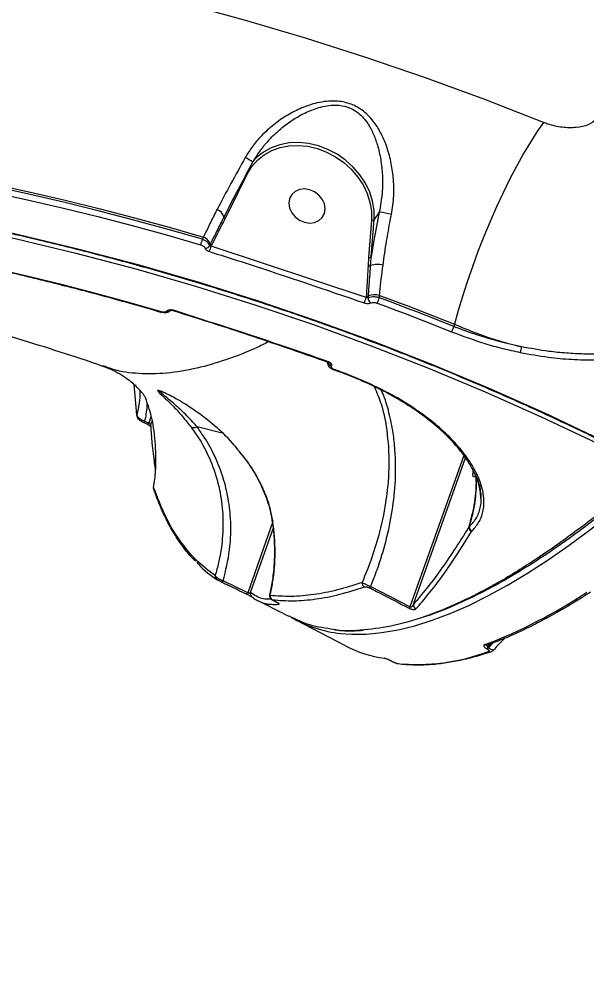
# Model space of a CAD drawing. Header units: millimetres. Extents: x -4335 to 4318, y -3792 to 3101.
# Drawn here: x 583.2 to 716.9, y -330.2 to -102.9 of the extents above; entities that cross this region are included whole.
import ezdxf

# ---------------------------------------------------------------- set-up
doc = ezdxf.new("R2010")
doc.units = ezdxf.units.MM
for name, color, linetype in [('DIKOM_ОБЪЕКТ', 7, 'Continuous'), ('DIKOM_РАЗМЕР_ЗОНА', 7, 'Continuous'), ('DIKOM_РАЗМЕР_ОБЪЕКТА', 7, 'Continuous')]:
    doc.layers.add(name, color=color, linetype=linetype)
doc.styles.add('style1', font='arial.ttf', dxfattribs={"width": 0.8})
doc.dimstyles.new('1-50', dxfattribs={"dimtxt": 300, "dimasz": 200, "dimexe": 100, "dimexo": 0, "dimgap": 100, "dimtad": 1, "dimtxsty": 'style1', "dimcen": 200, "dimclrd": 7, "dimclre": 7, "dimclrt": 7, "dimadec": 1, "dimazin": 2, "dimtfac": 1, "dimtmove": 0, "dimatfit": 2, "dimfxl": 0, "dimlwd": 25, "dimlwe": 18, "dimarcsym": 0})

# ---------------------------------------------------------------- blocks, each defined once
blk = doc.blocks.new('*D1')
at = {"layer": 'Defpoints', "color": 0, "transparency": 16777216}
for p in [(4316.09, -116.68), (-3504.99, -2016.22), (4316.09, -3691.68)]:
    blk.add_point(p, dxfattribs=at)
at = {"layer": 'DIKOM_РАЗМЕР_ЗОНА', "color": 7, "lineweight": 18, "transparency": 16777216}
for p, q in [((4316.09, -116.68), (4316.09, -3791.68)), ((-3504.99, -2016.22), (-3504.99, -3791.68))]:
    blk.add_line(p, q, dxfattribs=at)
at = {"layer": 'DIKOM_РАЗМЕР_ЗОНА', "color": 7, "lineweight": 25, "transparency": 16777216}
blk.add_line((-3304.99, -3691.68), (4116.09, -3691.68), dxfattribs=at)
at = {"layer": 'DIKOM_РАЗМЕР_ЗОНА', "color": 7, "transparency": 16777216}
for points in [[(-3304.99, -3658.35), (-3304.99, -3725.02), (-3504.99, -3691.68)], [(4116.09, -3658.35), (4116.09, -3725.02), (4316.09, -3691.68)]]:
    blk.add_solid(points, dxfattribs=at)
at = {"layer": 'DIKOM_РАЗМЕР_ЗОНА', "color": 7, "transparency": 16777216, "insert": (133.35, -3438.51), "char_height": 300, "attachment_point": 5, "style": 'style1'}
blk.add_mtext('7850', dxfattribs=at)
blk = doc.blocks.new('*D2')
at = {"layer": 'Defpoints', "color": 0, "transparency": 16777216}
for p in [(2711.72, 601.17), (-2007.01, 181.47), (-2007.01, -2298.93)]:
    blk.add_point(p, dxfattribs=at)
at = {"layer": 'DIKOM_РАЗМЕР_ОБЪЕКТА', "color": 7, "lineweight": 18, "transparency": 16777216}
for p, q in [((2711.72, 601.17), (2711.72, -2398.93)), ((-2007.01, 181.47), (-2007.01, -2398.93))]:
    blk.add_line(p, q, dxfattribs=at)
at = {"layer": 'DIKOM_РАЗМЕР_ОБЪЕКТА', "color": 7, "lineweight": 25, "transparency": 16777216}
blk.add_line((2511.72, -2298.93), (-1807.01, -2298.93), dxfattribs=at)
at = {"layer": 'DIKOM_РАЗМЕР_ОБЪЕКТА', "color": 7, "transparency": 16777216}
for points in [[(-1807.01, -2265.6), (-1807.01, -2332.27), (-2007.01, -2298.93)], [(2511.72, -2265.6), (2511.72, -2332.27), (2711.72, -2298.93)]]:
    blk.add_solid(points, dxfattribs=at)
at = {"layer": 'DIKOM_РАЗМЕР_ОБЪЕКТА', "color": 7, "transparency": 16777216, "insert": (-22.56, -2045.76), "char_height": 300, "attachment_point": 5, "style": 'style1'}
blk.add_mtext('4750', dxfattribs=at)
blk = doc.blocks.new('*D3')
at = {"layer": 'Defpoints', "color": 0, "transparency": 16777216}
for p in [(-2375.87, 1532.76), (1667.44, 1532.76), (-1786.5, -1525.94)]:
    blk.add_point(p, dxfattribs=at)
at = {"layer": 'DIKOM_РАЗМЕР_ОБЪЕКТА', "color": 7, "lineweight": 18, "transparency": 16777216}
for p, q in [((1667.44, 1532.76), (-2475.87, 1532.76)), ((-1786.5, -1525.94), (-2475.87, -1525.94))]:
    blk.add_line(p, q, dxfattribs=at)
at = {"layer": 'DIKOM_РАЗМЕР_ОБЪЕКТА', "color": 7, "lineweight": 25, "transparency": 16777216}
blk.add_line((-2375.87, -1325.94), (-2375.87, 1332.76), dxfattribs=at)
at = {"layer": 'DIKOM_РАЗМЕР_ОБЪЕКТА', "color": 7, "transparency": 16777216}
for points in [[(-2409.21, 1332.76), (-2342.54, 1332.76), (-2375.87, 1532.76)], [(-2409.21, -1325.94), (-2342.54, -1325.94), (-2375.87, -1525.94)]]:
    blk.add_solid(points, dxfattribs=at)
at = {"layer": 'DIKOM_РАЗМЕР_ОБЪЕКТА', "color": 7, "transparency": 16777216, "insert": (-2629.15, -119.32), "char_height": 300, "attachment_point": 5, "rotation": 90, "style": 'style1'}
blk.add_mtext('3050', dxfattribs=at)

msp = doc.modelspace()

# ---------------------------------------------------------------- linework, layer by layer
at = {"layer": 'DIKOM_ОБЪЕКТ', "color": 7, "linetype": 'Continuous', "lineweight": 15}
for p, q in [((632.614, -148.24), (636.99, -139.283)), ((631.732, -149.945), (632.614, -148.24)), ((632.214, -148.025), (631.907, -148.622)), ((632.319, -147.796), (632.331, -147.777)), ((668.038, -148.36), (666.81, -150.142)), ((666.181, -150.262), (665.5, -159.022)), ((666.13, -158.902), (666.81, -150.142)), ((626.586, -154.249), (626.336, -154.763)), ((628.189, -155.937), (628.04, -156.24)), ((628.447, -156.365), (628.494, -156.269)), ((664.93, -168.466), (628.447, -156.365)), ((665.5, -159.022), (665.386, -161.038)), ((664.955, -168.148), (664.93, -168.466)), ((668.051, -168.56), (668.097, -167.981)), ((617.881, -171.738), (617.873, -171.75)), ((619.628, -171.649), (619.633, -171.65)), ((685.79, -174.793), (685.621, -175.326)), ((655.738, -183.653), (655.744, -183.655)), ((655.945, -184.084), (655.93, -183.736)), ((656.807, -184.693), (656.816, -184.681)), ((659.918, -186.503), (657.247, -185.504)), ((610.936, -196.121), (610.241, -189.001)), ((613.703, -198.068), (612.811, -197.662)), ((614.223, -196.605), (613.703, -198.068)), ((613.33, -198.35), (612.441, -197.944)), ((614.181, -198.448), (614.435, -197.732)), ((631.01, -200.412), (625.099, -198.993)), ((615.366, -208.676), (614.989, -206.286)), ((687.919, -205.725), (675.245, -241.367)), ((676.088, -240.722), (688.333, -206.284)), ((614.856, -213.254), (614.874, -213.148)), ((691.989, -215.848), (691.932, -215.308)), ((642.905, -221.535), (637.04, -238.03)), ((689.628, -220.843), (689.137, -222.526)), ((689.146, -222.5), (689.137, -222.526)), ((689.546, -221.131), (689.146, -222.5)), ((689.251, -222.504), (689.146, -222.5)), ((637.666, -237.993), (643.075, -222.781)), ((689.794, -223.623), (689.804, -223.606)), ((689.804, -223.606), (689.894, -223.488)), ((629.764, -234.943), (629.89, -235.015)), ((637.04, -238.03), (631.269, -235.252)), ((642.243, -238.594), (642.786, -235.834)), ((642.334, -238.697), (642.846, -236.04)), ((675.245, -241.367), (665.991, -236.601)), ((642.334, -238.697), (642.28, -238.6)), ((660.041, -250.537), (648.469, -244.515)), ((694.979, -249.803), (693.733, -251.032)), ((693.339, -251.236), (693.443, -251.29)), ((693.629, -250.978), (694.374, -250.041)), ((693.733, -251.032), (693.629, -250.978)), ((670.984, -254.216), (671.007, -254.223)), ((671.035, -254.238), (671.007, -254.223))]:
    msp.add_line(p, q, dxfattribs=at)
at = {"layer": 'DIKOM_ОБЪЕКТ', "color": 7, "linetype": 'Continuous', "lineweight": 15, "flags": 128}
for points in [[(706.711, -127.23), (692.899, -121.847), (678.945, -116.746), (664.857, -111.929), (650.642, -107.4), (636.308, -103.16), (621.864, -99.213), (607.317, -95.56), (592.675, -92.203), (577.946, -89.144), (563.139, -86.384), (548.261, -83.926), (533.32, -81.771), (519.364, -80.048)], [(706.711, -127.23), (705.194, -129.427), (703.633, -131.882), (702.042, -134.57), (700.436, -137.469), (698.829, -140.55), (697.237, -143.788), (695.673, -147.15), (694.152, -150.608), (692.687, -154.13), (691.293, -157.683), (689.982, -161.235), (688.765, -164.754), (687.655, -168.208), (686.66, -171.564), (685.79, -174.793)], [(636.99, -139.283), (638.014, -137.584), (639.323, -136.09), (640.888, -134.833), (642.674, -133.841), (644.643, -133.135), (646.751, -132.73), (648.953, -132.637), (651.199, -132.856), (653.441, -133.383), (655.63, -134.206), (657.718, -135.308), (659.659, -136.664), (661.411, -138.244), (662.934, -140.014), (664.197, -141.936), (665.171, -143.967), (665.834, -146.062), (666.174, -148.176), (666.181, -150.262)], [(666.81, -150.142), (666.803, -147.99), (666.453, -145.81), (665.769, -143.649), (664.764, -141.555), (663.462, -139.574), (661.891, -137.748), (660.085, -136.118), (658.083, -134.72), (655.93, -133.584), (653.673, -132.735), (651.36, -132.191), (649.043, -131.965), (646.773, -132.062), (644.599, -132.479), (642.569, -133.207), (640.727, -134.231), (639.113, -135.527), (638.33, -136.354)], [(560.971, -138.49), (569.281, -140.104), (577.563, -141.82), (585.816, -143.638), (594.038, -145.558), (602.228, -147.58), (610.383, -149.702), (618.503, -151.925), (626.586, -154.249)], [(560.767, -140.402), (569.016, -142.005), (577.238, -143.71), (585.432, -145.516), (593.594, -147.422), (601.725, -149.429), (609.822, -151.535), (617.883, -153.741), (625.908, -156.046)], [(626.336, -154.763), (618.293, -152.452), (610.214, -150.241), (602.099, -148.13), (593.95, -146.119), (585.769, -144.208), (577.557, -142.398), (569.317, -140.69), (561.049, -139.083)], [(513.017, -142.652), (524.199, -144.042), (538.815, -146.19), (553.363, -148.662), (567.834, -151.455), (582.217, -154.568), (596.503, -158), (610.683, -161.746), (624.748, -165.806), (638.688, -170.176), (652.494, -174.854), (666.158, -179.837), (679.67, -185.12), (693.021, -190.702), (706.203, -196.577), (719.207, -202.743), (732.024, -209.195)], [(732.919, -208.408), (720.063, -201.936), (707.019, -195.751), (693.798, -189.858), (680.406, -184.26), (666.854, -178.96), (653.149, -173.963), (639.301, -169.271), (625.319, -164.887), (611.211, -160.815), (596.988, -157.057), (582.659, -153.616), (568.233, -150.493), (553.719, -147.691), (539.127, -145.212), (524.466, -143.057), (513.221, -141.66)], [(650.406, -150.748), (651.623, -150.935), (652.791, -150.796), (653.814, -150.343), (654.611, -149.613), (655.115, -148.664), (655.287, -147.574), (655.112, -146.43), (654.605, -145.326), (653.806, -144.351), (652.781, -143.584), (651.612, -143.087), (650.395, -142.9), (649.227, -143.039), (648.203, -143.492), (647.407, -144.222), (646.903, -145.171), (646.731, -146.261), (646.906, -147.404), (647.413, -148.508), (648.212, -149.483), (649.237, -150.251), (650.406, -150.748)], [(632.614, -148.24), (632.531, -148.189), (632.458, -148.132), (632.396, -148.07), (632.349, -148.006), (632.318, -147.942), (632.305, -147.881), (632.309, -147.825), (632.319, -147.796)], [(616.688, -171.886), (608.986, -169.67), (601.249, -167.55), (593.477, -165.527), (585.672, -163.6), (577.837, -161.77), (569.971, -160.038), (562.078, -158.404), (554.159, -156.869)], [(668.097, -167.981), (670.323, -168.805), (672.544, -169.637), (674.762, -170.477), (676.976, -171.325), (679.185, -172.18), (681.391, -173.044), (683.593, -173.915), (685.79, -174.793)], [(667.53, -169.813), (669.735, -170.63), (671.936, -171.455), (674.134, -172.287), (676.327, -173.127), (678.517, -173.975), (680.702, -174.83), (682.884, -175.693), (685.061, -176.564)], [(685.621, -175.326), (683.439, -174.454), (681.253, -173.589), (679.062, -172.731), (676.868, -171.882), (674.669, -171.04), (672.467, -170.205), (670.261, -169.379), (668.051, -168.56)], [(616.577, -171.984), (616.577, -171.984), (616.607, -171.978), (616.645, -171.945), (616.688, -171.886)], [(657.248, -185.505), (657.249, -185.505), (657.286, -185.501), (657.331, -185.471), (657.384, -185.415)], [(660.057, -186.415), (659.724, -186.289), (659.39, -186.164), (659.056, -186.039), (658.722, -185.914), (658.387, -185.789), (658.053, -185.664), (657.719, -185.539), (657.384, -185.415)], [(612.811, -197.662), (612.734, -197.762), (612.66, -197.842), (612.591, -197.901), (612.53, -197.938), (612.476, -197.95), (612.44, -197.942)], [(613.703, -198.068), (613.626, -198.167), (613.551, -198.247), (613.482, -198.306), (613.42, -198.342), (613.367, -198.355), (613.334, -198.349)], [(614.181, -198.448), (614.15, -198.599), (614.147, -198.749)], [(658.927, -247.628), (661.457, -247.817), (664.975, -247.793), (668.643, -247.452), (672.457, -246.795), (676.415, -245.823), (680.512, -244.535), (684.745, -242.934), (689.111, -241.02), (693.606, -238.796), (698.227, -236.262), (702.969, -233.421), (707.828, -230.276), (712.801, -226.83), (717.882, -223.084), (723.069, -219.043), (728.356, -214.709), (733.739, -210.086)], [(631.269, -235.252), (631.209, -235.328), (631.15, -235.394), (631.094, -235.447), (631.041, -235.489), (630.992, -235.517), (630.948, -235.532), (630.909, -235.534), (630.877, -235.522)], [(642.846, -236.04), (642.788, -235.879), (642.791, -235.825)], [(637.04, -238.03), (636.978, -238.105), (636.917, -238.17), (636.859, -238.223), (636.805, -238.263), (636.754, -238.291), (636.708, -238.305), (636.668, -238.306), (636.635, -238.293)], [(669.582, -253.588), (669.463, -253.562), (669.287, -253.492)], [(672.527, -254.833), (672.381, -254.802), (672.214, -254.735)]]:
    msp.add_lwpolyline(points, dxfattribs=at)
at = {"layer": 'DIKOM_ОБЪЕКТ', "color": 7, "linetype": 'Continuous', "lineweight": 15}
for centre, radius, start, end in [((631.462, -145.842), 11.463, 53.75798, 64.23617), ((628.95, -150.183), 2.576, 15.14651, 71.00059), ((631.901, -149.512), 0.465, 179.72989, 248.71235), ((662.165, -186.665), 38.753, 76.95504, 81.28267), ((666.386, -149.633), 0.662, 251.91778, 309.77697), ((625.424, -156.957), 2.947, 20.25832, 66.78866), ((621.567, -153.887), 4.848, 333.54759, 349.59248), ((627.034, -155.718), 1.134, 266.74479, 332.5927), ((624.348, -155.599), 4.169, 330.68703, 349.41418), ((628.733, -155.744), 0.577, 199.4868, 245.51224), ((665.706, -158.393), 0.662, 251.91107, 309.78369), ((665.57, -160.295), 0.765, 256.08754, 302.71292), ((667.539, -165.872), 5.172, 74.39999, 107.50529), ((665.159, -167.303), 0.869, 256.41881, 290.74424), ((666.997, -172.229), 4.388, 75.47555, 110.40639), ((660.479, -167.465), 4.563, 330.21394, 347.33023), ((666.826, -168.665), 1.398, 175.87316, 231.86535), ((664.123, -167.662), 4.03, 327.73391, 347.12102), ((618.172, -170.898), 0.902, 250.64116, 311.44922), ((618.18, -170.882), 0.907, 250.71406, 309.22042), ((619.611, -171.494), 0.158, 278.3064, 337.98971), ((681.965, -174.417), 3.768, 325.2674, 346.04355), ((712.457, -182.876), 11.294, 165.72514, 172.6484), ((655.716, -183.498), 0.159, 280.05976, 338.48419), ((657.175, -183.634), 1.12, 193.62418, 250.84699), ((657.184, -183.622), 1.122, 194.42058, 250.8272), ((615.738, -213.39), 0.892, 171.23896, 197.96517), ((690.141, -222.67), 1.014, 171.82435, 249.98452), ((690.138, -222.659), 1.004, 170.93557, 250.54977), ((630.308, -234.151), 0.961, 172.1593, 235.54487), ((665.023, -235.729), 1.051, 175.53994, 243.26566), ((638.623, -238.235), 0.987, 165.80239, 243.25989), ((665.357, -236.171), 0.766, 294.31692, 325.87169), ((650.692, -138.54), 119.435, 290.69446, 303.67459), ((643.324, -238.815), 0.996, 173.20361, 243.72118), ((644.872, -239.835), 0.982, 225.11941, 245.00627), ((677.086, -240.913), 1.017, 169.14224, 246.07193), ((674.627, -240.921), 0.763, 291.88422, 324.14835), ((662.008, -218.231), 29.558, 240.10473, 264.01701), ((673.387, -224.726), 29.057, 242.6571, 261.88781), ((676.733, -206.189), 48.756, 264.68209, 290.39389), ((693.321, -249.477), 0.898, 241.90669, 289.41142), ((692.969, -250.529), 0.799, 297.6219, 325.7555), ((693.073, -250.583), 0.799, 297.62513, 325.75227), ((694.146, -251.094), 0.901, 241.97882, 288.6897)]:
    msp.add_arc(centre, radius, start, end, dxfattribs=at)
at = {"layer": 'DIKOM_ОБЪЕКТ', "color": 7, "linetype": 'Continuous', "lineweight": 15, "extrusion": (0, 0, -1)}
for start_param, end_param in [(0.4915733, 0.7932146), (5.783093, 6.7747586)]:
    msp.add_ellipse((691.354, -206.351), major_axis=(-1.1, -4.498), ratio=0.1309681, start_param=start_param, end_param=end_param, dxfattribs=at)
at = {"layer": 'DIKOM_ОБЪЕКТ', "color": 7, "linetype": 'Continuous', "lineweight": 15}
for points, knots in [([(670.912, -148.912), (671.136, -147.445), (671.584, -144.508), (671.457, -141.451), (671.168, -138.597), (670.718, -135.921), (669.683, -132.49), (668.341, -129.485), (666.911, -127.236), (665.401, -125.513), (663.633, -123.997), (661.115, -122.664), (658.162, -122.132), (655.555, -122.224), (652.847, -122.692), (649.756, -123.721), (646.338, -125.463), (643.098, -127.691), (640.345, -130.212), (638.092, -132.83), (636.994, -134.622), (636.445, -135.518)], [0, 0, 0, 0, 0.0726909, 0.1455236, 0.1511326, 0.2173302, 0.2835414, 0.3377156, 0.3918169, 0.425488, 0.4591095, 0.5134526, 0.5679367, 0.6044952, 0.6411214, 0.7029637, 0.7649116, 0.8309033, 0.8968716, 0.9484531, 1, 1, 1, 1]), ([(639.871, -134.017), (640.478, -133.226), (641.861, -131.425), (644.417, -128.96), (647.354, -126.723), (650.474, -124.93), (653.252, -123.82), (655.713, -123.258), (658.023, -123.069), (660.668, -123.483), (662.842, -124.714), (664.309, -126.122), (665.549, -127.749), (666.682, -129.885), (667.702, -132.731), (668.435, -135.996), (668.829, -139.799), (668.825, -143.966), (668.303, -146.879), (668.038, -148.36)], [0, 0, 0, 0, 0.0553367, 0.1260717, 0.198075, 0.2629959, 0.3292258, 0.3659781, 0.4036381, 0.4571476, 0.5105827, 0.5443725, 0.5790234, 0.6356517, 0.6934296, 0.7643251, 0.8364476, 0.9168712, 1, 1, 1, 1]), ([(719.27, -126.448), (718.652, -126.935), (717.393, -127.924), (714.438, -128.556), (711.13, -128.487), (708.478, -127.899), (707.067, -127.365), (706.711, -127.23)], [0, 0, 0, 0, 0.2187101, 0.4447819, 0.6794114, 0.9191997, 1, 1, 1, 1]), ([(639.87, -134.017), (639.403, -134.661), (638.804, -135.486), (638.36, -136.399), (638.263, -136.599)], [0, 0, 0, 0, 0.7809415, 1, 1, 1, 1]), ([(639.602, -134.433), (639.675, -134.303), (639.756, -134.158), (639.86, -134.03), (639.871, -134.017)], [0, 0, 0, 0, 0.8939394, 1, 1, 1, 1]), ([(636.445, -135.518), (635.313, -137.561), (633.016, -141.705), (630.85, -145.745), (629.794, -147.736), (629.788, -147.747)], [0, 0, 0, 0, 0.4913946, 0.9970694, 1, 1, 1, 1]), ([(632.331, -147.777), (633.272, -145.962), (635.173, -142.294), (637.21, -138.509), (638.24, -136.597)], [0, 0, 0, 0, 0.4947651, 1, 1, 1, 1]), ([(732.714, -208.492), (730.673, -207.443), (724.752, -204.399), (714.828, -199.541), (702.897, -193.999), (690.817, -188.703), (678.599, -183.651), (666.248, -178.847), (653.771, -174.294), (641.175, -169.994), (628.466, -165.95), (615.652, -162.164), (602.739, -158.637), (589.735, -155.372), (576.646, -152.371), (563.48, -149.635), (550.244, -147.165), (536.945, -144.964), (524.592, -143.177), (516.665, -142.175), (513.2, -141.765)], [0, 0, 0, 0, 0.02281779, 0.06620193, 0.10958658, 0.1529711, 0.1963556, 0.23974, 0.28312423, 0.32650827, 0.36989238, 0.41327634, 0.45666029, 0.50004407, 0.54342778, 0.58681159, 0.63019517, 0.67357882, 0.71696239, 0.7505843, 0.7505843, 0.7505843, 0.7505843]), ([(629.788, -147.747), (629.289, -148.739), (628.286, -150.73), (627.274, -152.884), (626.698, -154.025), (626.586, -154.249)], [0, 0, 0, 0, 0.4438935, 0.8911143, 1, 1, 1, 1]), ([(631.436, -149.51), (631.302, -149.762), (630.633, -151.023), (629.548, -153.173), (628.62, -155.059), (628.189, -155.937)], [0, 0, 0, 0, 0.1178974, 0.5894767, 1, 1, 1, 1]), ([(628.494, -156.269), (629.24, -154.764), (630.293, -152.641), (631.408, -150.553), (631.732, -149.945)], [0, 0, 0, 0, 0.7088259, 1, 1, 1, 1]), ([(632.075, -148.283), (632.031, -148.37), (631.824, -148.783), (631.607, -149.189), (631.436, -149.51)], [0, 0, 0, 0, 0.2113768, 1, 1, 1, 1]), ([(668.038, -148.36), (667.585, -150.596), (666.866, -154.147), (666.329, -157.617), (666.13, -158.902)], [0, 0, 0, 0, 0.6298975, 1, 1, 1, 1]), ([(668.93, -160.89), (669.187, -159.009), (669.663, -155.534), (670.395, -151.485), (670.818, -149.379), (670.912, -148.912)], [0, 0, 0, 0, 0.4786879, 0.8843731, 1, 1, 1, 1]), ([(625.908, -156.046), (626.069, -156.104), (626.391, -156.218), (626.753, -156.479), (626.921, -156.701), (626.961, -156.824), (626.97, -156.85)], [0, 0, 0, 0, 0.307724, 0.6158873, 0.9190746, 1, 1, 1, 1]), ([(628.04, -156.24), (628.027, -156.195), (627.963, -155.983), (627.696, -155.591), (627.115, -155.108), (626.595, -154.878), (626.336, -154.763)], [0, 0, 0, 0, 0.0813659, 0.3858133, 0.6937316, 1, 1, 1, 1]), ([(628.447, -156.365), (628.385, -156.365), (628.263, -156.364), (628.122, -156.324), (628.058, -156.276), (628.042, -156.245), (628.04, -156.24)], [0, 0, 0, 0, 0.3345165, 0.6549118, 0.9518126, 1, 1, 1, 1]), ([(616.578, -171.984), (614.358, -171.338), (607.918, -169.464), (597.183, -166.56), (584.348, -163.36), (571.427, -160.429), (561.325, -158.348), (555.532, -157.25), (554.088, -156.976)], [0, 0, 0, 0, 0.1082656, 0.3141099, 0.5199568, 0.7258038, 0.9316503, 1, 1, 1, 1]), ([(626.97, -156.85), (626.975, -156.866), (627.01, -156.98), (627.157, -157.193), (627.507, -157.46), (627.825, -157.58), (627.984, -157.64)], [0, 0, 0, 0, 0.0523466, 0.3650626, 0.682752, 1, 1, 1, 1]), ([(627.984, -157.64), (628.608, -157.838), (631.729, -158.829), (643.906, -162.738), (655.415, -166.658), (664.438, -169.732)], [0, 0, 0, 0, 0.0512248, 0.2561272, 1, 1, 1, 1]), ([(665.984, -160.939), (666.001, -160.644), (666.041, -159.964), (666.098, -159.285), (666.13, -158.902)], [0, 0, 0, 0, 0.4353047, 1, 1, 1, 1]), ([(665.386, -161.038), (665.298, -162.785), (665.18, -165.16), (665.002, -167.523), (664.955, -168.148)], [0, 0, 0, 0, 0.7353095, 1, 1, 1, 1]), ([(665.466, -168.116), (665.489, -167.826), (665.601, -166.378), (665.788, -163.995), (665.923, -161.877), (665.984, -160.939)], [0, 0, 0, 0, 0.1222872, 0.6114152, 1, 1, 1, 1]), ([(668.097, -167.981), (668.118, -167.712), (668.291, -165.434), (668.63, -163.02), (668.93, -160.89)], [0, 0, 0, 0, 0.1178639, 1, 1, 1, 1]), ([(603.006, -184.738), (602.909, -184.703), (599.569, -183.504), (592.855, -181.312), (582.867, -178.184), (572.746, -175.278), (562.521, -172.567), (552.195, -170.063), (541.775, -167.768), (531.272, -165.68), (520.689, -163.82), (513.109, -162.609), (509.05, -162.056), (508.559, -161.99)], [0, 0, 0, 0, 0.00317928, 0.11022349, 0.2171628, 0.32400963, 0.43077348, 0.53746444, 0.64409138, 0.75066182, 0.85718272, 0.96366111, 0.97830779, 0.97830779, 0.97830779, 0.97830779]), ([(665.432, -168.564), (665.435, -168.527), (665.446, -168.377), (665.458, -168.228), (665.466, -168.116)], [0, 0, 0, 0, 0.2500674, 1, 1, 1, 1]), ([(664.438, -169.732), (664.489, -169.748), (664.698, -169.816), (665.087, -169.885), (665.577, -169.886), (665.834, -169.805), (665.963, -169.765)], [0, 0, 0, 0, 0.096373, 0.3985295, 0.6990484, 1, 1, 1, 1]), ([(665.432, -168.564), (665.389, -168.574), (665.302, -168.593), (665.141, -168.565), (665.014, -168.515), (664.947, -168.475), (664.93, -168.466)], [0, 0, 0, 0, 0.2931143, 0.5923296, 0.9006044, 1, 1, 1, 1]), ([(668.051, -168.56), (667.942, -168.528), (667.571, -168.42), (666.893, -168.328), (666.074, -168.353), (665.646, -168.494), (665.432, -168.564)], [0, 0, 0, 0, 0.1209501, 0.4144492, 0.7069627, 1, 1, 1, 1]), ([(665.963, -169.765), (666.091, -169.724), (666.348, -169.643), (666.838, -169.643), (667.243, -169.715), (667.465, -169.791), (667.53, -169.813)], [0, 0, 0, 0, 0.2927512, 0.5851229, 0.8788456, 1, 1, 1, 1]), ([(618.846, -171.454), (618.796, -171.53), (618.663, -171.729), (618.307, -171.945), (617.803, -172.103), (617.194, -172.133), (616.776, -172.022), (616.584, -171.971)], [0, 0, 0, 0, 0.1105036, 0.293171, 0.5052176, 0.772344, 1, 1, 1, 1]), ([(617.873, -171.75), (617.868, -171.757), (617.828, -171.809), (617.709, -171.894), (617.494, -171.954), (617.239, -171.974), (616.973, -171.958), (616.776, -171.909), (616.688, -171.886)], [0, 0, 0, 0, 0.034026, 0.252212, 0.4704909, 0.5979216, 0.8192981, 1, 1, 1, 1]), ([(619.757, -171.554), (619.59, -171.51), (619.256, -171.422), (618.745, -171.398), (618.307, -171.46), (618.017, -171.586), (617.919, -171.696), (617.881, -171.738)], [0, 0, 0, 0, 0.2182672, 0.4367721, 0.6530175, 0.8657718, 1, 1, 1, 1]), ([(619.627, -171.651), (619.606, -171.644), (619.504, -171.608), (619.286, -171.567), (619.031, -171.547), (618.85, -171.559), (618.743, -171.583), (618.734, -171.587), (618.729, -171.59)], [0, 0, 0, 0, 0.0559737, 0.28465, 0.5186472, 0.7005043, 0.8500406, 1, 1, 1, 1]), ([(655.733, -183.686), (651.787, -182.307), (642.186, -178.951), (630.143, -174.964), (622.034, -172.436), (619.622, -171.685)], [0, 0, 0, 0, 0.3289392, 0.8004687, 1, 1, 1, 1]), ([(655.864, -183.557), (655.243, -183.34), (652.142, -182.257), (640.137, -178.116), (628.699, -174.433), (619.757, -171.554)], [0, 0, 0, 0, 0.0517104, 0.258554, 1, 1, 1, 1]), ([(701.255, -181.431), (703.459, -181.835), (707.52, -182.58), (713.402, -183.105), (718.829, -183.233), (724.074, -182.948), (729.068, -182.234), (733.762, -181.105), (738.115, -179.563), (742.05, -177.594), (745.58, -175.263), (747.515, -173.404), (748.481, -172.476)], [0, 0, 0, 0, 0.1166812, 0.2150848, 0.3137979, 0.4122021, 0.5100616, 0.6082284, 0.7060854, 0.8039548, 0.9021329, 1, 1, 1, 1]), ([(747.791, -171.36), (746.362, -172.686), (744.197, -174.694), (740.583, -176.836), (736.679, -178.707), (732.317, -180.123), (727.613, -181.075), (722.687, -181.717), (717.483, -181.899), (712.123, -181.629), (707.22, -181.142), (703.672, -180.489), (701.511, -180.091)], [0, 0, 0, 0, 0.1446519, 0.2191383, 0.293628, 0.4383821, 0.5128977, 0.5874142, 0.7331253, 0.808132, 0.8831401, 1, 1, 1, 1]), ([(685.79, -174.793), (687.508, -175.519), (690.886, -176.945), (696.171, -178.722), (699.724, -179.633), (701.511, -180.091)], [0, 0, 0, 0, 0.3395428, 0.6677605, 1, 1, 1, 1]), ([(685.061, -176.564), (687.647, -177.528), (691.564, -178.988), (697.043, -180.505), (699.851, -181.122), (701.255, -181.431)], [0, 0, 0, 0, 0.4927614, 0.7463807, 1, 1, 1, 1]), ([(701.511, -180.091), (698.834, -179.472), (694.78, -178.534), (689.503, -176.819), (686.915, -175.824), (685.621, -175.326)], [0, 0, 0, 0, 0.4928084, 0.7464049, 1, 1, 1, 1]), ([(641.926, -178.928), (640.966, -179.407), (637.48, -181.145), (631.827, -183.263), (624.753, -185.343), (617.889, -186.473), (611.328, -186.529), (606.365, -185.919), (603.807, -184.892), (603.058, -184.592)], [0, 0, 0, 0, 0.0617937, 0.2242661, 0.3867354, 0.5663441, 0.7460911, 0.9256968, 1, 1, 1, 1]), ([(656.17, -183.887), (656.171, -183.887), (656.172, -183.888), (656.12, -183.841), (656.011, -183.772), (655.878, -183.702), (655.77, -183.668), (655.737, -183.658)], [0, 0, 0, 0, 0.1474189, 0.3619578, 0.5793124, 0.8712115, 1, 1, 1, 1]), ([(656.816, -184.681), (656.842, -184.635), (656.911, -184.516), (656.877, -184.282), (656.677, -184.008), (656.33, -183.747), (656.019, -183.62), (655.864, -183.557)], [0, 0, 0, 0, 0.1342269, 0.3469626, 0.5632693, 0.781759, 1, 1, 1, 1]), ([(656.066, -183.676), (656.006, -183.784), (655.932, -183.914), (655.979, -184.054), (655.987, -184.078)], [0, 0, 0, 0, 0.8282641, 1, 1, 1, 1]), ([(657.251, -185.498), (657.032, -185.403), (656.615, -185.221), (656.207, -184.795), (655.988, -184.382), (655.99, -184.13), (655.99, -184.047)], [0, 0, 0, 0, 0.3322794, 0.634257, 0.8792251, 1, 1, 1, 1]), ([(613.092, -192.3), (613.097, -192.308), (613.113, -192.343), (612.998, -192.129), (612.749, -191.744), (612.314, -191.147), (611.669, -190.374), (610.733, -189.403), (609.438, -188.266), (607.769, -187.048), (605.721, -185.869), (604.032, -185.088), (603.131, -184.807), (602.986, -184.762)], [0, 0, 0, 0, 0.0317998, 0.1299511, 0.2177598, 0.301995, 0.3893586, 0.4906231, 0.5969501, 0.7111805, 0.8364363, 0.973613, 1, 1, 1, 1]), ([(657.384, -185.415), (657.382, -185.414), (657.28, -185.376), (657.09, -185.286), (656.904, -185.142), (656.784, -184.989), (656.734, -184.836), (656.784, -184.739), (656.807, -184.693)], [0, 0, 0, 0, 0.0043378, 0.2197967, 0.4355884, 0.5682887, 0.7938053, 1, 1, 1, 1]), ([(691.932, -215.308), (691.896, -214.759), (691.818, -213.597), (691.295, -211.777), (690.607, -210.062), (689.837, -208.556), (688.629, -206.532), (686.652, -203.86), (683.538, -200.557), (679.868, -197.38), (676.511, -194.96), (673.664, -193.143), (671.281, -191.736), (668.222, -190.102), (664.4, -188.272), (661.477, -187.117), (659.906, -186.496)], [0, 0, 0, 0, 0.0642066, 0.1358559, 0.1932244, 0.2382823, 0.281045, 0.3857571, 0.4879386, 0.5896479, 0.6891333, 0.7291947, 0.7791987, 0.8408196, 0.9145022, 1, 1, 1, 1]), ([(659.923, -186.49), (659.933, -186.497), (659.963, -186.517), (660.02, -186.455), (660.057, -186.415)], [0, 0, 0, 0, 0.3533303, 1, 1, 1, 1]), ([(689.894, -223.488), (690.521, -222.765), (691.774, -221.32), (692.661, -218.637), (692.788, -215.649), (692.078, -212.383), (690.548, -208.927), (688.214, -205.363), (685.111, -201.778), (681.278, -198.255), (676.786, -194.879), (671.701, -191.735), (666.132, -188.85), (662.083, -187.227), (660.057, -186.415)], [0, 0, 0, 0, 0.0836191, 0.1671651, 0.2504184, 0.3338528, 0.4173043, 0.5004879, 0.5837382, 0.667139, 0.7504582, 0.833397, 0.9166278, 1, 1, 1, 1]), ([(611.575, -190.299), (611.582, -190.413), (611.694, -192.369), (611.303, -194.302), (610.936, -196.121)], [0, 0, 0, 0, 0.0584513, 1, 1, 1, 1]), ([(616.762, -190.656), (616.648, -190.605), (616.159, -190.386), (615.759, -190.314), (615.766, -190.559), (616.627, -191.376), (618.008, -192.654), (619.739, -194.351), (621.658, -196.432), (623.019, -198.174), (623.7, -199.045)], [0, 0, 0, 0, 0.0278908, 0.1196927, 0.2115645, 0.3510912, 0.4963499, 0.6420021, 0.820986, 1, 1, 1, 1]), ([(625.09, -198.993), (625.089, -198.992), (624.88, -198.746), (623.728, -197.421), (621.604, -195.216), (619.307, -193.182), (617.733, -191.886), (616.808, -191.132), (616.276, -190.64), (616.44, -190.599), (616.601, -190.625), (616.657, -190.646), (616.681, -190.655)], [0, 0, 0, 0, 0.0002312, 0.0570998, 0.3088796, 0.5654221, 0.6733899, 0.7831795, 0.8972426, 0.9822508, 0.99218, 1, 1, 1, 1]), ([(617.016, -190.789), (616.965, -190.767), (616.787, -190.69), (616.657, -190.654), (616.676, -190.658), (616.68, -190.659)], [0, 0, 0, 0, 0.2447079, 0.8486061, 1, 1, 1, 1]), ([(635.009, -204.71), (634.631, -204.215), (633.06, -202.154), (629.749, -199.071), (625.254, -195.468), (621.593, -193.14), (619.124, -191.775), (617.742, -191.067), (617.076, -190.788), (616.762, -190.656)], [0, 0, 0, 0, 0.0711929, 0.2964677, 0.5333329, 0.7697444, 0.8494059, 0.9289124, 1, 1, 1, 1]), ([(666.833, -189.48), (667.414, -190.837), (668.851, -194.189), (669.995, -200.348), (670.488, -207.793), (669.828, -215.816), (668.34, -223.134), (666.381, -229.755), (664.777, -233.683), (663.975, -235.647)], [0, 0, 0, 0, 0.0897252, 0.2215688, 0.3921903, 0.5634205, 0.7343659, 0.8671798, 1, 1, 1, 1]), ([(665.991, -236.601), (666.511, -235.285), (667.924, -231.715), (669.731, -225.759), (671.209, -218.728), (671.95, -211.608), (671.891, -205.487), (671.325, -200.157), (670.37, -195.637), (669.409, -192.181), (668.532, -190.396), (668.402, -190.13)], [0, 0, 0, 0, 0.0881673, 0.2392831, 0.3908686, 0.5422862, 0.6931728, 0.7785114, 0.8802662, 0.9821829, 1, 1, 1, 1]), ([(615.403, -207.982), (615.382, -205.85), (615.341, -201.544), (614.366, -196.138), (613.241, -192.999), (612.851, -191.911)], [0, 0, 0, 0, 0.3905904, 0.7887875, 1, 1, 1, 1]), ([(612.811, -197.662), (613.041, -196.507), (613.316, -195.123), (613.372, -193.719), (613.382, -193.486)], [0, 0, 0, 0, 0.8343485, 1, 1, 1, 1]), ([(612.442, -197.938), (612.397, -197.919), (612.167, -197.821), (611.735, -197.55), (611.284, -197.158), (611.016, -196.721), (610.898, -196.379), (610.928, -196.207), (610.931, -196.187)], [0, 0, 0, 0, 0.0583406, 0.2986955, 0.5719419, 0.7868738, 0.9750038, 1, 1, 1, 1]), ([(612.811, -197.662), (612.599, -197.588), (612.174, -197.439), (611.608, -197.094), (611.186, -196.709), (610.976, -196.371), (610.946, -196.187), (610.936, -196.121)], [0, 0, 0, 0, 0.2223407, 0.4448484, 0.6638268, 0.8806097, 1, 1, 1, 1]), ([(614.196, -198.956), (614.184, -198.941), (614.159, -198.909), (614.058, -198.808), (613.895, -198.674), (613.668, -198.522), (613.463, -198.405), (613.355, -198.36), (613.333, -198.351)], [0, 0, 0, 0, 0.1317218, 0.2989091, 0.4785063, 0.6964188, 0.9393536, 1, 1, 1, 1]), ([(614.181, -198.448), (614.17, -198.446), (614.148, -198.442), (614.076, -198.397), (614.005, -198.341), (613.938, -198.286), (613.884, -198.239), (613.796, -198.159), (613.744, -198.108), (613.703, -198.068)], [0, 0, 0, 0, 0.2067343, 0.4049584, 0.5396609, 0.5906191, 0.7294505, 0.7856989, 1, 1, 1, 1]), ([(614.151, -198.748), (614.156, -198.799), (614.166, -198.902), (614.204, -198.967), (614.199, -198.96), (614.198, -198.959)], [0, 0, 0, 0, 0.4288808, 0.8533375, 1, 1, 1, 1]), ([(614.989, -206.286), (614.986, -206.269), (614.624, -203.978), (614.402, -201.202), (614.181, -198.448)], [0, 0, 0, 0, 0.0076531, 1, 1, 1, 1]), ([(625.09, -198.993), (624.898, -199.062), (624.514, -199.202), (624.061, -199.204), (623.813, -199.123), (623.719, -199.058), (623.7, -199.045)], [0, 0, 0, 0, 0.3413534, 0.6828014, 0.9341692, 1, 1, 1, 1]), ([(623.7, -199.045), (624.347, -199.959), (626.307, -202.724), (628.711, -207.649), (630.501, -213.614), (631.27, -219.526), (631.172, -225.278), (630.446, -230.121), (629.641, -232.999), (629.356, -234.02)], [0, 0, 0, 0, 0.0853616, 0.2582664, 0.4312989, 0.5912956, 0.7518457, 0.9119658, 1, 1, 1, 1]), ([(625.099, -198.993), (625.098, -198.992), (625.095, -198.992), (625.092, -198.992), (625.09, -198.992), (625.09, -198.993)], [0, 0, 0, 0, 0.426898, 0.7818518, 1, 1, 1, 1]), ([(631.269, -235.252), (631.848, -232.832), (633.007, -227.992), (633.156, -221.223), (632.44, -215.367), (631.173, -210.447), (629.348, -205.839), (627.271, -202.012), (625.679, -199.799), (625.099, -198.993)], [0, 0, 0, 0, 0.1992519, 0.3984534, 0.5429332, 0.6708085, 0.7989901, 0.9267425, 1, 1, 1, 1]), ([(615.334, -209.265), (615.29, -208.997), (615.156, -208.186), (615.049, -207.283), (614.978, -206.678)], [0, 0, 0, 0, 0.3310428, 1, 1, 1, 1]), ([(642.962, -221.177), (642.769, -220.159), (642.382, -218.123), (641.258, -214.776), (639.642, -211.316), (637.557, -207.79), (635.86, -205.739), (635.009, -204.71)], [0, 0, 0, 0, 0.1739776, 0.3481557, 0.5647594, 0.7817141, 1, 1, 1, 1]), ([(642.823, -220.978), (642.781, -220.682), (642.646, -219.721), (642.215, -217.999), (641.536, -215.834), (640.635, -213.584), (639.515, -211.279), (638.14, -208.924), (636.656, -206.714), (635.56, -205.361), (635.068, -204.754)], [0, 0, 0, 0, 0.0528524, 0.1718036, 0.2961648, 0.4271401, 0.5653324, 0.7111918, 0.8704903, 1, 1, 1, 1]), ([(614.856, -213.254), (615.047, -211.956), (615.302, -210.217), (615.382, -208.433), (615.403, -207.982)], [0, 0, 0, 0, 0.7468194, 1, 1, 1, 1]), ([(678.429, -243.702), (678.709, -243.624), (681.084, -242.965), (685.878, -240.99), (692.811, -237.736), (700.168, -233.604), (707.906, -228.663), (716.038, -222.854), (724.428, -216.326), (730.237, -211.332), (733.14, -208.836)], [0, 0, 0, 0, 0.0183543, 0.1558909, 0.2934287, 0.4308233, 0.573039, 0.715412, 0.8577856, 1, 1, 1, 1]), ([(732.024, -209.195), (729.997, -210.949), (724.534, -215.675), (715.92, -222.504), (706.31, -229.392), (697.027, -235.223), (688.11, -239.953), (679.609, -243.522), (671.687, -245.896), (664.438, -246.935), (659.675, -247.172), (657.476, -246.735), (657.314, -246.703)], [0, 0, 0, 0, 0.0673908, 0.1815499, 0.2957976, 0.4099571, 0.5274324, 0.6450034, 0.7624782, 0.8766379, 0.9908855, 1, 1, 1, 1]), ([(690.314, -209.529), (690.644, -210.216), (691.523, -212.041), (692.048, -214.808), (691.96, -217.745), (691.09, -220.375), (689.864, -221.794), (689.251, -222.504)], [0, 0, 0, 0, 0.131174, 0.3489287, 0.5649312, 0.7821947, 1, 1, 1, 1]), ([(689.251, -222.504), (689.53, -221.557), (690.268, -219.06), (690.794, -215.654), (690.985, -212.711), (690.929, -211.357), (690.91, -210.895)], [0, 0, 0, 0, 0.2558458, 0.6745456, 0.8889308, 1, 1, 1, 1]), ([(689.535, -221.128), (689.595, -220.937), (689.898, -219.955), (690.339, -217.986), (690.749, -215.341), (690.931, -212.914), (690.898, -211.42), (690.886, -210.835)], [0, 0, 0, 0, 0.0592326, 0.3044778, 0.5913013, 0.840125, 1, 1, 1, 1]), ([(614.898, -213.674), (614.892, -213.663), (614.835, -213.548), (614.808, -213.352), (614.851, -213.188), (614.863, -213.145)], [0, 0, 0, 0, 0.0724522, 0.7556905, 1, 1, 1, 1]), ([(629.356, -234.02), (627.836, -232.87), (624.796, -230.57), (620.923, -225.815), (617.522, -220.181), (615.745, -215.563), (614.856, -213.254)], [0, 0, 0, 0, 0.2486179, 0.4972315, 0.7486178, 1, 1, 1, 1]), ([(624.728, -230.644), (624.465, -230.384), (623.454, -229.384), (621.859, -227.366), (619.946, -224.589), (618.198, -221.527), (616.615, -218.172), (615.521, -215.541), (615.006, -213.948), (614.911, -213.654)], [0, 0, 0, 0, 0.062899, 0.241335, 0.4197422, 0.5985463, 0.7784357, 0.9590752, 1, 1, 1, 1]), ([(642.76, -235.821), (642.866, -235.21), (643.195, -233.305), (643.415, -230.078), (643.407, -226.183), (643.194, -223.147), (642.893, -221.434), (642.815, -220.991)], [0, 0, 0, 0, 0.1242083, 0.387658, 0.6492807, 0.9092743, 1, 1, 1, 1]), ([(642.846, -236.04), (642.862, -235.937), (643.262, -233.448), (643.725, -228.463), (643.218, -223.622), (642.962, -221.177)], [0, 0, 0, 0, 0.0209654, 0.5055755, 1, 1, 1, 1]), ([(642.87, -220.972), (642.865, -221.002), (642.855, -221.063), (642.91, -221.128), (642.949, -221.165), (642.962, -221.177)], [0, 0, 0, 0, 0.3931197, 0.8047208, 1, 1, 1, 1]), ([(689.137, -222.526), (687.989, -224.374), (685.691, -228.07), (682.378, -232.877), (679.158, -237.184), (677.111, -239.543), (676.088, -240.722)], [0, 0, 0, 0, 0.2492703, 0.4985387, 0.7492687, 1, 1, 1, 1]), ([(689.251, -222.504), (689.257, -222.602), (689.271, -222.804), (689.41, -223.093), (689.621, -223.339), (689.805, -223.439), (689.894, -223.488)], [0, 0, 0, 0, 0.2436779, 0.4999972, 0.7563384, 1, 1, 1, 1]), ([(676.674, -241.843), (676.796, -241.708), (677.405, -241.032), (679.011, -239.171), (681.554, -235.955), (685.273, -230.8), (688.088, -226.332), (689.794, -223.623)], [0, 0, 0, 0, 0.029991, 0.1499525, 0.3900723, 0.6301897, 1, 1, 1, 1]), ([(625.01, -230.83), (625.138, -230.986), (626.568, -232.739), (628.306, -233.93), (629.89, -235.015)], [0, 0, 0, 0, 0.0892534, 1, 1, 1, 1]), ([(631.269, -235.252), (631.07, -235.18), (630.672, -235.034), (630.122, -234.744), (629.686, -234.438), (629.446, -234.191), (629.378, -234.061), (629.356, -234.02)], [0, 0, 0, 0, 0.2221425, 0.4443966, 0.6650838, 0.8922443, 1, 1, 1, 1]), ([(630.883, -235.525), (630.857, -235.513), (630.741, -235.459), (630.508, -235.345), (630.226, -235.205), (629.972, -235.068), (629.857, -235.008), (629.772, -234.948), (629.764, -234.942)], [0, 0, 0, 0, 0.0580441, 0.2598972, 0.4724544, 0.6909007, 0.9706303, 1, 1, 1, 1]), ([(630.877, -235.522), (631.454, -235.795), (633.382, -236.708), (635.295, -237.64), (636.635, -238.293)], [0, 0, 0, 0, 0.2996311, 1, 1, 1, 1]), ([(663.975, -235.647), (662.008, -236.275), (658.073, -237.53), (652.53, -238.578), (647.235, -239.063), (643.968, -238.819), (642.334, -238.697)], [0, 0, 0, 0, 0.2491218, 0.4982431, 0.7491204, 1, 1, 1, 1]), ([(665.991, -236.601), (665.812, -236.531), (665.455, -236.39), (664.933, -236.162), (664.476, -235.943), (664.153, -235.768), (664.027, -235.682), (663.975, -235.647)], [0, 0, 0, 0, 0.2022114, 0.4043215, 0.6105691, 0.8410194, 1, 1, 1, 1]), ([(636.635, -238.293), (636.757, -238.354), (637.002, -238.475), (637.37, -238.664), (637.691, -238.834), (637.953, -238.977), (638.116, -239.073), (638.161, -239.104), (638.179, -239.117)], [0, 0, 0, 0, 0.1643475, 0.3291625, 0.4897597, 0.661631, 0.8613885, 1, 1, 1, 1]), ([(637.666, -237.993), (637.649, -238.021), (637.608, -238.086), (637.522, -238.16), (637.419, -238.197), (637.333, -238.197), (637.271, -238.186), (637.211, -238.164), (637.147, -238.128), (637.089, -238.082), (637.057, -238.048), (637.04, -238.03)], [0, 0, 0, 0, 0.1852073, 0.4305323, 0.6101952, 0.6934551, 0.7464432, 0.8083826, 0.8667791, 0.9299353, 1, 1, 1, 1]), ([(642.552, -239.536), (641.9, -239.561), (640.132, -239.627), (638.62, -238.625), (637.666, -237.993)], [0, 0, 0, 0, 0.3688784, 1, 1, 1, 1]), ([(642.883, -239.709), (644.506, -239.832), (647.754, -240.077), (653.039, -239.603), (658.599, -238.561), (662.566, -237.299), (664.55, -236.667)], [0, 0, 0, 0, 0.2491207, 0.4982432, 0.7491201, 1, 1, 1, 1]), ([(664.55, -236.667), (664.619, -236.651), (664.739, -236.623), (665.002, -236.645), (665.249, -236.701), (665.474, -236.776), (665.606, -236.838), (665.672, -236.869)], [0, 0, 0, 0, 0.3195554, 0.5618851, 0.7279142, 0.8640373, 1, 1, 1, 1]), ([(665.672, -236.869), (666.24, -237.154), (669.082, -238.582), (672.159, -240.173), (674.654, -241.493), (674.911, -241.629)], [0, 0, 0, 0, 0.1831716, 0.9158798, 1, 1, 1, 1]), ([(717.785, -237.917), (716.979, -238.432), (714.637, -239.93), (710.837, -242.203), (706.423, -244.643), (702.117, -246.802), (697.997, -248.65), (695.191, -249.756), (693.771, -250.269), (693.62, -250.324)], [0, 0, 0, 0, 0.0939823, 0.2729834, 0.4520229, 0.6310989, 0.8102077, 0.9798616, 1, 1, 1, 1]), ([(638.179, -239.117), (638.257, -239.175), (638.646, -239.468), (639.687, -240.105), (640.978, -240.671), (642.025, -240.713), (642.344, -240.726)], [0, 0, 0, 0, 0.0605848, 0.3029434, 0.7880788, 1, 1, 1, 1]), ([(646.809, -243.657), (646.077, -243.277), (643.716, -242.052), (641.296, -240.869), (639.626, -240.053)], [0, 0, 0, 0, 0.3100701, 1, 1, 1, 1]), ([(643.485, -240.117), (643.381, -240.066), (643.135, -239.944), (642.867, -239.789), (642.663, -239.653), (642.467, -239.464), (642.318, -239.226), (642.227, -238.927), (642.255, -238.71), (642.27, -238.598)], [0, 0, 0, 0, 0.1495989, 0.3527037, 0.5176704, 0.6284287, 0.737027, 0.8645983, 1, 1, 1, 1]), ([(642.344, -240.726), (642.745, -240.78), (643.428, -240.873), (644.157, -240.768), (644.457, -240.725)], [0, 0, 0, 0, 0.5882989, 1, 1, 1, 1]), ([(643.511, -240.126), (643.471, -240.107), (643.314, -240.029), (643.08, -239.904), (642.892, -239.787), (642.811, -239.713), (642.859, -239.71), (642.883, -239.709)], [0, 0, 0, 0, 0.0798437, 0.318172, 0.5556873, 0.7775128, 1, 1, 1, 1]), ([(644.203, -240.51), (644.202, -240.51), (644.201, -240.509), (644.134, -240.464), (643.967, -240.366), (643.725, -240.235), (643.515, -240.134), (643.44, -240.098)], [0, 0, 0, 0, 0.0799424, 0.2460939, 0.4967, 0.8203032, 1, 1, 1, 1]), ([(644.457, -240.725), (644.468, -240.712), (644.489, -240.685), (644.287, -240.541), (643.957, -240.35), (643.65, -240.196), (643.511, -240.126)], [0, 0, 0, 0, 0.2591567, 0.5177841, 0.7812363, 1, 1, 1, 1]), ([(676.088, -240.722), (676.037, -240.829), (675.936, -241.041), (675.756, -241.282), (675.585, -241.422), (675.466, -241.464), (675.393, -241.462), (675.355, -241.453), (675.321, -241.437), (675.282, -241.411), (675.259, -241.384), (675.245, -241.367)], [0, 0, 0, 0, 0.3170122, 0.62716, 0.7914153, 0.8704629, 0.8978443, 0.9254798, 0.9332243, 0.9603322, 1, 1, 1, 1]), ([(674.911, -241.629), (675.006, -241.676), (675.196, -241.771), (675.5, -241.881), (675.822, -241.966), (676.188, -242.012), (676.504, -241.976), (676.618, -241.886), (676.674, -241.843)], [0, 0, 0, 0, 0.1098664, 0.220051, 0.3257293, 0.492547, 0.7537119, 1, 1, 1, 1]), ([(657.314, -246.703), (655.389, -246.434), (651.64, -245.911), (648.419, -244.338), (646.851, -243.573)], [0, 0, 0, 0, 0.5132162, 1, 1, 1, 1]), ([(664.228, -246.965), (663.353, -247.014), (661.325, -247.127), (659.131, -247.065), (657.845, -246.884), (657.617, -246.852)], [0, 0, 0, 0, 0.3845059, 0.8908281, 1, 1, 1, 1]), ([(697.601, -248.771), (697.029, -249.331), (696.1, -250.24), (695.278, -251.211), (694.963, -251.584)], [0, 0, 0, 0, 0.6159875, 1, 1, 1, 1]), ([(694.43, -251.948), (693.738, -252.176), (691.726, -252.836), (688.487, -253.714), (684.755, -254.484), (681.151, -254.965), (677.679, -255.155), (674.816, -255.084), (673.135, -254.899), (672.527, -254.833)], [0, 0, 0, 0, 0.0864446, 0.2510294, 0.4155192, 0.5798115, 0.7438186, 0.9074393, 1, 1, 1, 1]), ([(692.899, -250.269), (692.807, -250.318), (692.629, -250.412), (692.631, -250.641), (692.802, -250.871), (693.038, -251.066), (693.239, -251.179), (693.339, -251.236)], [0, 0, 0, 0, 0.3047698, 0.5876802, 0.7664959, 0.882874, 1, 1, 1, 1]), ([(693.443, -251.29), (693.508, -251.327), (693.638, -251.4), (693.788, -251.524), (693.893, -251.666), (693.891, -251.805), (693.781, -251.86), (693.723, -251.889)], [0, 0, 0, 0, 0.1206507, 0.2406446, 0.4168521, 0.6950098, 1, 1, 1, 1]), ([(693.629, -250.978), (693.615, -250.969), (693.585, -250.95), (693.55, -250.9), (693.521, -250.783), (693.594, -250.491), (693.789, -250.275), (693.932, -250.118)], [0, 0, 0, 0, 0.0325472, 0.0726849, 0.1456094, 0.3797917, 1, 1, 1, 1]), ([(694.958, -251.58), (694.962, -251.587), (694.981, -251.627), (694.797, -251.565), (694.474, -251.42), (694.119, -251.241), (693.864, -251.103), (693.733, -251.032)], [0, 0, 0, 0, 0.0734343, 0.4075606, 0.6420391, 0.8162081, 1, 1, 1, 1]), ([(694.965, -251.584), (694.92, -251.638), (694.791, -251.792), (694.59, -251.9), (694.458, -251.933), (694.432, -251.939)], [0, 0, 0, 0, 0.2989849, 0.8582723, 1, 1, 1, 1]), ([(671.007, -254.223), (670.941, -254.189), (670.726, -254.079), (670.329, -253.888), (669.872, -253.688), (669.489, -253.54), (669.354, -253.508), (669.287, -253.492)], [0, 0, 0, 0, 0.0931516, 0.303914, 0.530246, 0.7652332, 1, 1, 1, 1]), ([(670.903, -254.176), (670.84, -254.143), (670.645, -254.043), (670.291, -253.876), (669.92, -253.715), (669.675, -253.62), (669.56, -253.584), (669.555, -253.583), (669.553, -253.583)], [0, 0, 0, 0, 0.1092311, 0.3356092, 0.5723197, 0.7870157, 0.931899, 1, 1, 1, 1]), ([(672.527, -254.832), (672.475, -254.824), (672.34, -254.801), (672.116, -254.729), (671.784, -254.6), (671.368, -254.41), (671.068, -254.262), (670.93, -254.187), (670.901, -254.171)], [0, 0, 0, 0, 0.1002223, 0.258456, 0.5302505, 0.7469899, 0.9476224, 1, 1, 1, 1]), ([(672.214, -254.735), (672.168, -254.725), (672.076, -254.704), (671.813, -254.604), (671.5, -254.467), (671.226, -254.336), (671.079, -254.26), (671.035, -254.238)], [0, 0, 0, 0, 0.2336492, 0.4673154, 0.6955934, 0.9087341, 1, 1, 1, 1])]:
    msp.add_open_spline(points, degree=3, knots=knots, dxfattribs=at)

# ---------------------------------------------------------------- dimensions: what is measured, and where the dimension line sits
at = {"layer": 'DIKOM_РАЗМЕР_ЗОНА'}
dim = msp.add_linear_dim(base=(4316.095, -3691.684), p1=(-3504.986, -2016.224), p2=(4316.095, -116.68), text='7850', dimstyle='1-50', dxfattribs=at)
dim.commit()
dim.dimension.update_dxf_attribs({"geometry": '*D1', "text_midpoint": (133.347, -3691.684), "dimtype": 160})
at = {"layer": 'DIKOM_РАЗМЕР_ОБЪЕКТА'}
dim = msp.add_linear_dim(base=(-2375.873, 1532.764), p1=(-1786.496, -1525.942), p2=(1667.44, 1532.764), angle=90, text='3050', dimstyle='1-50', dxfattribs=at)
dim.commit()
dim.dimension.update_dxf_attribs({"geometry": '*D3', "text_midpoint": (-2375.873, -119.318), "dimtype": 160})
dim = msp.add_linear_dim(base=(-2007.007, -2298.934), p1=(2711.721, 601.173), p2=(-2007.007, 181.474), text='4750', dimstyle='1-50', dxfattribs=at)
dim.commit()
dim.dimension.update_dxf_attribs({"geometry": '*D2', "text_midpoint": (-22.564, -2298.934), "dimtype": 160})

doc.saveas('drawing.dxf')
